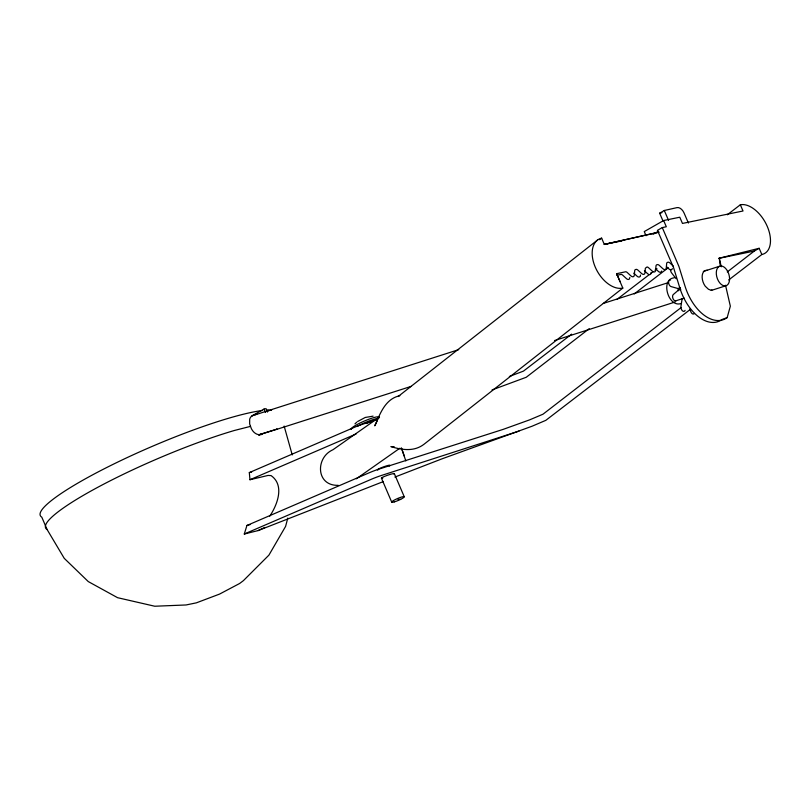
<?xml version="1.0" encoding="UTF-8"?>
<svg xmlns="http://www.w3.org/2000/svg" width="811" height="811" viewBox="0 0 811 811"><rect width="100%" height="100%" fill="white"/><g stroke="black" fill="none" stroke-linecap="round" stroke-linejoin="round"><path stroke-width="1.22" d="M682.163 298.509L680.946 306.457A3.426 2.058 72.3 0 0 682.386 310.735A3.426 2.058 72.3 0 0 685.102 310.36M681.21 307.501L543.005 414.198L529.735 419.814L503.205 429.364L379.041 469.072A13.706 1.348 -19.1 0 0 369.502 472.651L246.929 525.477L244.283 534.023L258.091 530.587L383.096 481.673M287.793 518.077L285.594 526.4L268.917 555.13L243.401 580.646L239.63 583.484L219.538 594.098L196.363 602.847L186.084 604.965L154.759 606.233L117.575 597.687L88.287 581.588L64.241 558.333L47.089 529.512L41.787 517.144A130.216 19.474 -23.2 0 1 118.021 461.935A130.216 19.474 -23.2 0 1 262.582 410.467M646.053 235.727L644.269 231.581L663.631 220.531L666.318 226.756L662.283 227.587L657.437 230.344L673.576 267.65L679.831 287.956A41.097 24.533 69.7 0 0 722.023 319.514L727.173 317.598L730.346 306.173L725.521 285.249M377.368 420.544L374.773 425.836C380.146 413.671 385.195 398.83 399.853 395.707M269.749 516.181C277.332 504.878 284.914 485.313 271.087 475.601L268.127 475.428L249.96 479.727L249.322 472.6L353.849 427.549A13.706 1.348 -19.1 0 1 363.379 423.971L377.845 419.348M354.985 423.839L356.799 422.146M398.089 396.559L597.585 239.995M599.653 239.711L601.64 238.15L604.286 244.395L621.976 240.897M673.272 266.079L670.292 263.332A3.426 2.129 59.7 0 0 668.376 262.176L667.271 262.419A3.426 2.129 59.7 0 0 666.601 264.163L666.307 267.64A3.426 2.129 59.7 0 1 662.617 268.471L659.637 265.724A3.426 2.129 59.7 0 0 657.721 264.568L656.616 264.812A3.426 2.129 59.7 0 0 655.947 266.555L655.653 270.033A3.426 2.129 59.7 0 1 651.963 270.864L648.982 268.117A3.426 2.129 59.7 0 0 647.066 266.961L645.353 268.228L644.998 272.425A3.426 2.129 59.7 0 1 641.308 273.256L638.328 270.509A3.426 2.129 59.7 0 0 636.412 269.353L635.307 269.607A3.426 2.129 59.7 0 0 634.638 271.34L634.344 274.817A3.426 2.129 59.7 0 1 630.654 275.649L627.673 272.912A3.426 2.129 59.7 0 0 625.757 271.746L616.644 273.682L622.818 288.077L424.133 444.164C414.127 451.93 402.033 449.993 390.882 446.597L394.136 446.648M589.212 328.678L526.227 377.277L492.044 389.919M634.202 293.967L668.193 267.752M727.274 271.938L754.311 251.055L759.157 248.298L761.843 254.512L728.683 279.967M690.496 309.285L545.803 420.351L531.975 426.262L442.096 458.803L394.896 477.061M571.633 334.152L523.44 371.124L509.349 376.486M616.816 299.502L648.952 274.858M650.959 273.317L652.967 271.776M654.974 270.235L656.981 268.694M727.274 214.783L740.331 204.777A27.412 15.956 60.3 0 1 767.236 226.33A27.412 15.956 60.3 0 1 761.843 254.512M357.702 421.467L365.254 417.462L373.101 416.155M264.883 527.403L258.091 530.587M356.364 478.784L399.793 448.25M379.467 417.077L332.946 449.75C315.226 457.546 315.935 486.022 338.207 485.333M681.362 303.405C668.406 308.464 659.87 279.035 674.245 277.808M662.962 220.886L659.637 213.202L664.29 210.485L677.053 207.616A6.853 4.237 59.7 0 1 684.008 212.877L688.407 223.045M653.179 234.247L658.36 231.287M252.079 415.8L264.031 409.058L266.049 408.643L267.518 412.069M255.181 414.776L257.351 413.549M458.722 349.642L252.383 415.729M258.922 434.706L277.2 429.09L259.784 434.655M258.76 435.162L261.73 433.976M249.96 479.727L356.09 433.997M244.283 534.023L371.742 479.098A13.706 1.348 -19.1 0 1 381.271 475.52L518.969 431.128M603.313 303.415L668.376 282.613M703.319 271.442L720.188 266.059M266.018 411.593L271.827 409.737L270.752 409.727M670.565 280.048A3.426 2.058 72.3 0 0 668.609 282.684A3.426 2.058 72.3 0 0 671.062 286.577L677.935 288.523L680.348 287.753M680.794 289.385L678.391 290.156L673.302 294.545A3.426 2.058 72.3 0 0 673.15 298.955A3.426 2.058 72.3 0 0 676.273 300.577M675.816 300.83L684.261 298.124M276.257 429.516L411.207 386.371M554.592 340.539L675.076 302.016M711.227 290.46L725.683 285.837A10.279 6.164 72.3 0 0 726.808 269.921A10.279 6.164 72.3 0 0 716.316 272.08A10.279 6.164 72.3 0 0 725.683 285.837M246.929 525.477L250.112 524.585M261.892 434.514L258.597 434.615A10.137 7.046 68.9 0 1 251.481 428.887L250.508 426.373L234.47 430.459A130.216 19.474 -23.2 0 0 101.253 485.444A130.216 19.474 -23.2 0 0 47.089 529.512M720.026 264.416L719.286 258.182L759.157 248.298M620.172 281.833L616.644 273.682M249.322 472.6L251.643 472.043M616.958 275.223L621.196 274.392A3.426 2.129 59.7 0 1 623.112 275.547L626.092 278.295A3.426 2.129 59.7 0 0 629.498 278.771M659.637 213.202L661.958 212.685M658.978 232.139L604.165 244.456L658.816 232.179M718.83 258.364L754.311 251.055M663.631 220.531L679.78 217.216L682.467 223.43L743.018 210.992L740.331 204.777M397.988 499.454L400.634 499.353M666.48 266.657L668.71 268.715A3.426 2.129 59.7 0 0 672.339 268.603M655.825 269.049L658.056 271.107A3.426 2.129 59.7 0 0 661.685 270.996M644.421 270.752L647.401 273.5A3.426 2.129 59.7 0 0 651.091 272.668M633.766 273.155L636.747 275.892A3.426 2.129 59.7 0 0 640.153 276.379M676.11 278.71L671.67 272.993A3.426 2.058 72.3 0 1 670.545 269.759M664.29 210.485L668.558 220.359M662.283 227.587L678.919 266.464L684.991 286.05A41.097 24.533 69.7 0 0 727.173 317.598M394.349 473.665L404.213 496.667M381.413 478.084L391.764 502.232M264.031 409.058L265.501 412.485M250.508 426.373L249.656 423.91L249.676 419.267A10.411 7.096 58.7 0 1 253.458 415.262M401.82 448.868L404.273 456.015M401.344 447.814L405.835 460.912M284.144 426.089L292.234 454.92M689.989 308.89L690.627 311.171A3.426 2.058 72.3 0 0 694.449 313.411M677.935 288.523L678.533 290.733M719.286 258.182L721.273 266.799M382.802 478.044A6.863 0.679 -19.1 0 1 386.908 475.489A6.863 0.679 -19.1 0 1 393.923 474.04M711.946 289.963A10.29 6.143 69.7 0 1 710.284 289.953L708.449 289.253L705.195 286.161A10.29 6.143 69.7 0 1 702.255 275.193A10.29 6.143 69.7 0 1 707.547 270.377M266.941 410.042A130.216 19.474 -23.2 0 1 268.877 409.93M351.335 429.394A15.368 2.301 -23.2 0 1 364.727 420.889A15.368 2.301 -23.2 0 1 379.386 417.493M357.884 426.028A15.368 2.301 -23.2 0 1 378.808 418.304M366.531 423.362A6.853 1.024 -23.2 0 1 369.593 422.278M370.809 421.973A6.853 1.024 -23.2 0 1 371.681 421.852M622.818 288.077A27.412 17.001 60.3 0 1 595.183 266.941A27.412 17.001 60.3 0 1 601.64 238.15M389.898 465.595A6.863 0.71 -19.9 0 1 389.158 466.041M377.987 469.944A6.863 0.71 -19.9 0 1 380.906 467.896A6.863 0.71 -19.9 0 1 389.564 465.139M640.437 275.061A3.426 2.129 59.7 0 1 640.376 275.781M629.782 277.463A3.426 2.129 59.7 0 1 629.721 278.183M394.349 501.877A6.853 1.024 -23.2 0 0 404.273 496.93A6.853 1.024 -23.2 0 0 395.342 499.546A6.853 1.024 -23.2 0 0 394.349 501.877"/></g></svg>
